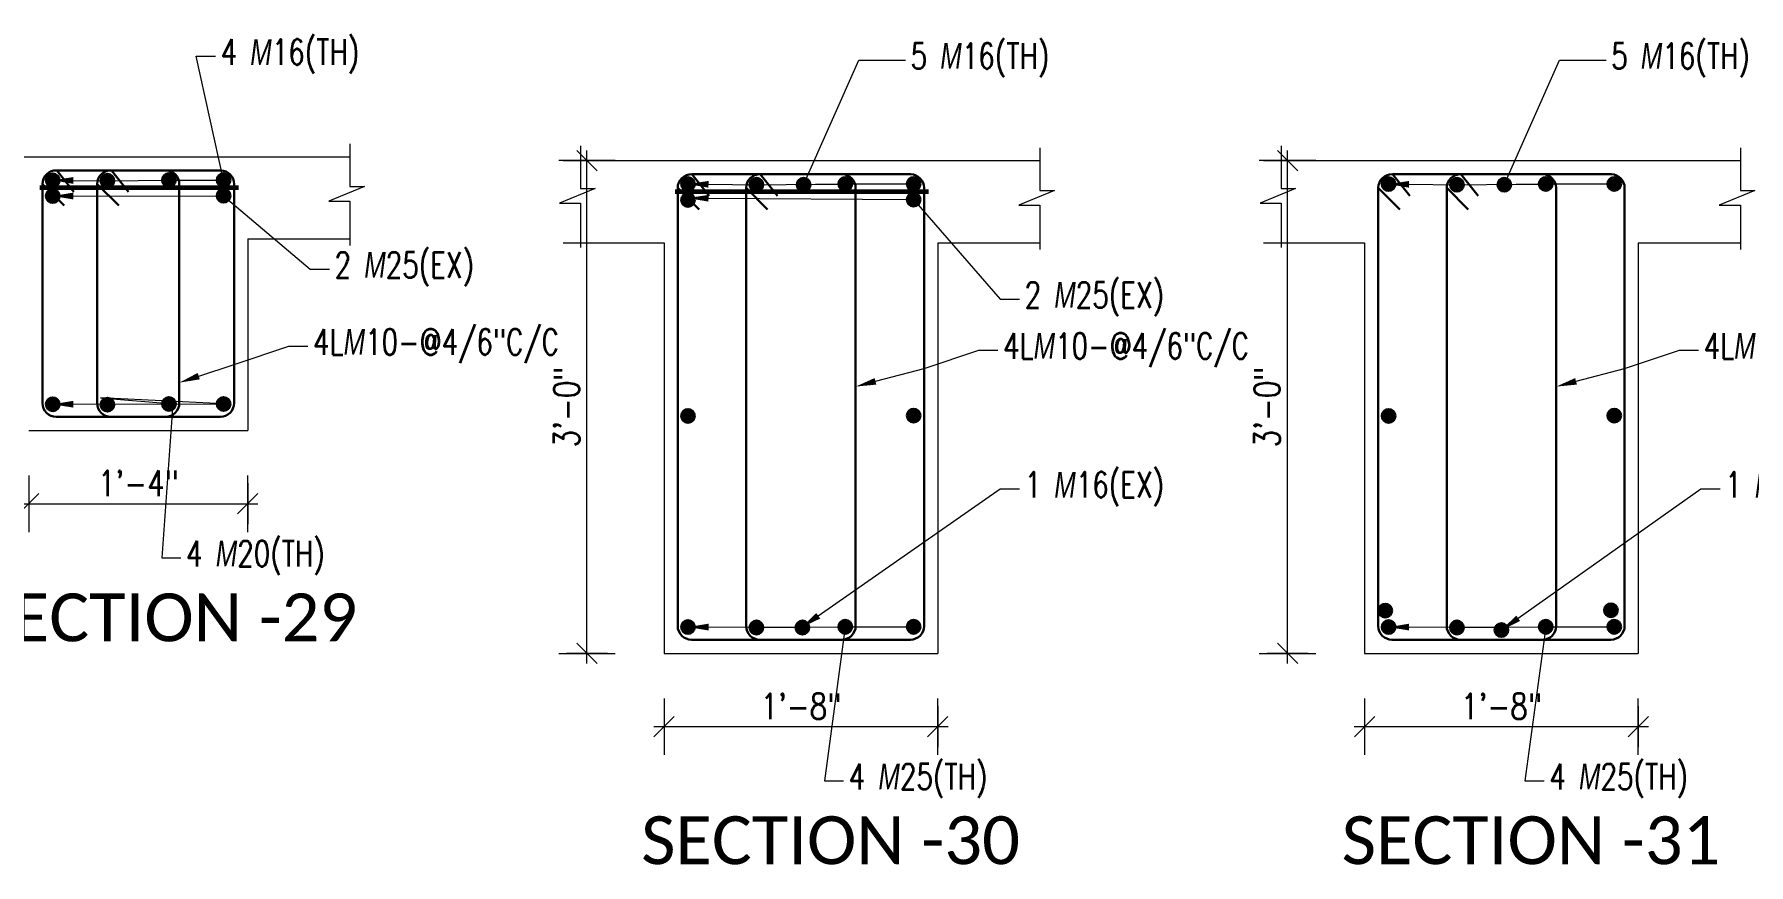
# Model space of a CAD drawing. Header units: inches. Extents: x 0 to 162649, y -36601 to -26324.
# Drawn here: x 156967.4 to 157092.7, y -36600 to -36539.3 of the extents above; entities that cross this region are included whole.
import ezdxf
from ezdxf import colors
from ezdxf.entities.mleader import LeaderData, LeaderLine
from ezdxf.math import Vec2, Vec3

# ---------------------------------------------------------------- set-up
doc = ezdxf.new("R2010")
doc.units = ezdxf.units.IN
doc.header["$MEASUREMENT"] = 0
for name, color, linetype, lineweight in [('Dim', 1, 'Continuous', 13), ('hatch', 252, 'Continuous', 0), ('OL_AR_Text', 140, 'Continuous', 5), ('Rein', 3, 'Continuous', 30), ('Stirrups', 191, 'Continuous', 25), ('TEXT', 7, 'Continuous', 9)]:
    doc.layers.add(name, color=color, linetype=linetype, lineweight=lineweight)
doc.styles.add('1-8 Annotative Text', font='calibri.ttf', dxfattribs={"height": 0.125})
doc.styles.add('DIM', font='simplex.shx', dxfattribs={"width": 0.75})
doc.styles.add('rmtext', font='romans.shx', dxfattribs={"width": 0.8})
doc.dimstyles.new('DIM-24', dxfattribs={"dimscale": 24, "dimtxt": 0.078125, "dimasz": 0.0625, "dimexe": 0.0625, "dimexo": 0.015625, "dimgap": 0.015625, "dimtad": 1, "dimdec": 1, "dimzin": 3, "dimdsep": 46, "dimlunit": 4, "dimtxsty": 'rmtext', "dimblk": 'OBLIQUE', "dimcen": 0.09375, "dimdle": 0.03125, "dimclrd": 1, "dimclre": 1, "dimclrt": 2, "dimadec": 0, "dimazin": 0, "dimtfac": 0.75, "dimtdec": 1, "dimtix": 1, "dimtmove": 0, "dimatfit": 3, "dimfxl": 0.0625, "dimfxlon": 1, "dimfrac": 1, "dimtolj": 1, "dimtzin": 0, "dimlwd": -1, "dimlwe": 5, "dimarcsym": 0})

# ---------------------------------------------------------------- blocks, each defined once
blk = doc.blocks.new('_Oblique')
for p, q in [((0, -1.375), (0, 1.375)), ((-0.495, -0.495), (0.495, 0.495))]:
    blk.add_line(p, q)
blk = doc.blocks.new('*D283')
at = {"layer": 'Defpoints', "color": 0, "transparency": 16777216}
for p in [(156967.04, -36568.28), (156983.04, -36568.28), (156983.04, -36573.63)]:
    blk.add_point(p, dxfattribs=at)
at = {"layer": 'Dim', "color": 1, "lineweight": 5, "transparency": 16777216}
for p, q in [((156967.04, -36572.13), (156967.04, -36575.13)), ((156983.04, -36572.13), (156983.04, -36575.13))]:
    blk.add_line(p, q, dxfattribs=at)
at = {"layer": 'Dim', "color": 1, "transparency": 16777216}
blk.add_line((156966.29, -36573.63), (156983.79, -36573.63), dxfattribs=at)
at = {"layer": 'Dim', "color": 1, "transparency": 16777216, "xscale": 1.5, "yscale": 1.5, "zscale": 1.5, "rotation": 180}
blk.add_blockref('_Oblique', (156967.04, -36573.63), dxfattribs=at)
at = {"layer": 'Dim', "color": 1, "transparency": 16777216, "xscale": 1.5, "yscale": 1.5, "zscale": 1.5}
blk.add_blockref('_Oblique', (156983.04, -36573.63), dxfattribs=at)
at = {"layer": 'Dim', "color": 2, "transparency": 16777216, "insert": (156975.04, -36572.14), "char_height": 1.875, "attachment_point": 5, "style": 'rmtext'}
blk.add_mtext('\\A1;1\'-4"', dxfattribs=at)
blk = doc.blocks.new('*D458')
at = {"layer": 'Defpoints', "color": 0, "transparency": 16777216}
for p in [(157013.46, -36584.56), (157033.46, -36584.56), (157033.46, -36589.91)]:
    blk.add_point(p, dxfattribs=at)
at = {"layer": 'Dim', "color": 1, "lineweight": 5, "transparency": 16777216}
for p, q in [((157013.46, -36588.41), (157013.46, -36591.41)), ((157033.46, -36588.41), (157033.46, -36591.41))]:
    blk.add_line(p, q, dxfattribs=at)
at = {"layer": 'Dim', "color": 1, "transparency": 16777216}
blk.add_line((157012.71, -36589.91), (157034.21, -36589.91), dxfattribs=at)
at = {"layer": 'Dim', "color": 1, "transparency": 16777216, "xscale": 1.5, "yscale": 1.5, "zscale": 1.5, "rotation": 180}
blk.add_blockref('_Oblique', (157013.46, -36589.91), dxfattribs=at)
at = {"layer": 'Dim', "color": 1, "transparency": 16777216, "xscale": 1.5, "yscale": 1.5, "zscale": 1.5}
blk.add_blockref('_Oblique', (157033.46, -36589.91), dxfattribs=at)
at = {"layer": 'Dim', "color": 2, "transparency": 16777216, "insert": (157023.46, -36588.42), "char_height": 1.875, "attachment_point": 5, "style": 'rmtext'}
blk.add_mtext('\\A1;1\'-8"', dxfattribs=at)
blk = doc.blocks.new('*D459')
at = {"layer": 'Defpoints', "color": 0, "transparency": 16777216}
for p in [(157007.83, -36548.56), (157013.46, -36548.56), (157013.46, -36584.56)]:
    blk.add_point(p, dxfattribs=at)
at = {"layer": 'Dim', "color": 1, "transparency": 16777216}
blk.add_line((157007.83, -36585.31), (157007.83, -36547.81), dxfattribs=at)
at = {"layer": 'Dim', "color": 1, "lineweight": 5, "transparency": 16777216}
for p, q in [((157009.33, -36548.56), (157006.33, -36548.56)), ((157009.33, -36584.56), (157006.33, -36584.56))]:
    blk.add_line(p, q, dxfattribs=at)
at = {"layer": 'Dim', "color": 1, "transparency": 16777216, "xscale": 1.5, "yscale": 1.5, "zscale": 1.5}
for p, rotation in [((157007.83, -36548.56), 90), ((157007.83, -36584.56), 270)]:
    blk.add_blockref('_Oblique', p, dxfattribs=dict(at, rotation=rotation))
at = {"layer": 'Dim', "color": 2, "transparency": 16777216, "insert": (157006.34, -36566.56), "char_height": 1.875, "attachment_point": 5, "rotation": 90, "style": 'rmtext'}
blk.add_mtext('\\A1;3\'-0"', dxfattribs=at)
blk = doc.blocks.new('*D460')
at = {"layer": 'Defpoints', "color": 0, "transparency": 16777216}
for p in [(157064.65, -36584.56), (157084.65, -36584.56), (157084.65, -36589.91)]:
    blk.add_point(p, dxfattribs=at)
at = {"layer": 'Dim', "color": 1, "lineweight": 5, "transparency": 16777216}
for p, q in [((157064.65, -36588.41), (157064.65, -36591.41)), ((157084.65, -36588.41), (157084.65, -36591.41))]:
    blk.add_line(p, q, dxfattribs=at)
at = {"layer": 'Dim', "color": 1, "transparency": 16777216}
blk.add_line((157063.9, -36589.91), (157085.4, -36589.91), dxfattribs=at)
at = {"layer": 'Dim', "color": 1, "transparency": 16777216, "xscale": 1.5, "yscale": 1.5, "zscale": 1.5, "rotation": 180}
blk.add_blockref('_Oblique', (157064.65, -36589.91), dxfattribs=at)
at = {"layer": 'Dim', "color": 1, "transparency": 16777216, "xscale": 1.5, "yscale": 1.5, "zscale": 1.5}
blk.add_blockref('_Oblique', (157084.65, -36589.91), dxfattribs=at)
at = {"layer": 'Dim', "color": 2, "transparency": 16777216, "insert": (157074.65, -36588.42), "char_height": 1.875, "attachment_point": 5, "style": 'rmtext'}
blk.add_mtext('\\A1;1\'-8"', dxfattribs=at)
blk = doc.blocks.new('*D461')
at = {"layer": 'Defpoints', "color": 0, "transparency": 16777216}
for p in [(157059.02, -36548.56), (157064.65, -36548.56), (157064.65, -36584.56)]:
    blk.add_point(p, dxfattribs=at)
at = {"layer": 'Dim', "color": 1, "transparency": 16777216}
blk.add_line((157059.02, -36585.31), (157059.02, -36547.81), dxfattribs=at)
at = {"layer": 'Dim', "color": 1, "lineweight": 5, "transparency": 16777216}
for p, q in [((157060.52, -36548.56), (157057.52, -36548.56)), ((157060.52, -36584.56), (157057.52, -36584.56))]:
    blk.add_line(p, q, dxfattribs=at)
at = {"layer": 'Dim', "color": 1, "transparency": 16777216, "xscale": 1.5, "yscale": 1.5, "zscale": 1.5}
for p, rotation in [((157059.02, -36548.56), 90), ((157059.02, -36584.56), 270)]:
    blk.add_blockref('_Oblique', p, dxfattribs=dict(at, rotation=rotation))
at = {"layer": 'Dim', "color": 2, "transparency": 16777216, "insert": (157057.53, -36566.56), "char_height": 1.875, "attachment_point": 5, "rotation": 90, "style": 'rmtext'}
blk.add_mtext('\\A1;3\'-0"', dxfattribs=at)

msp = doc.modelspace()

# ---------------------------------------------------------------- hatches: boundary and pattern name
at = {"layer": 'Rein'}
h = msp.add_hatch(color=256, dxfattribs=at)
h.dxf.hatch_style = 1
h.paths.add_polyline_path([(156969.29, -36550, 1), (156968.29, -36550, 1)])
h = msp.add_hatch(color=256, dxfattribs=at)
h.dxf.hatch_style = 1
h.paths.add_polyline_path([(156973.29, -36550.03, 1), (156972.29, -36550.03, 1)])
h = msp.add_hatch(color=256, dxfattribs=at)
h.dxf.hatch_style = 1
h.paths.add_polyline_path([(156977.78, -36549.98, 1), (156976.78, -36549.98, 1)])
h = msp.add_hatch(color=256, dxfattribs=at)
h.dxf.hatch_style = 1
h.paths.add_polyline_path([(156981.78, -36549.98, 1), (156980.78, -36549.98, 1)])
h = msp.add_hatch(color=256, dxfattribs=at)
h.dxf.hatch_style = 1
h.paths.add_polyline_path([(156969.29, -36551.15, 1), (156968.29, -36551.15, 1)])
h = msp.add_hatch(color=256, dxfattribs=at)
h.dxf.hatch_style = 1
h.paths.add_polyline_path([(156981.78, -36551.13, 1), (156980.78, -36551.13, 1)])
h = msp.add_hatch(color=256, dxfattribs=at)
h.dxf.hatch_style = 1
h.paths.add_polyline_path([(157015.71, -36550.28, 1), (157014.71, -36550.28, 1)])
h = msp.add_hatch(color=256, dxfattribs=at)
h.dxf.hatch_style = 1
h.paths.add_polyline_path([(157015.71, -36551.43, 1), (157014.71, -36551.43, 1)])
h = msp.add_hatch(color=256, dxfattribs=at)
h.dxf.hatch_style = 1
h.paths.add_polyline_path([(157020.71, -36550.32, 1), (157019.71, -36550.32, 1)])
h = msp.add_hatch(color=256, dxfattribs=at)
h.dxf.hatch_style = 1
h.paths.add_polyline_path([(157024.16, -36550.32, 1), (157023.16, -36550.32, 1)])
h = msp.add_hatch(color=256, dxfattribs=at)
h.dxf.hatch_style = 1
h.paths.add_polyline_path([(157027.2, -36550.26, 1), (157026.2, -36550.26, 1)])
h = msp.add_hatch(color=256, dxfattribs=at)
h.dxf.hatch_style = 1
h.paths.add_polyline_path([(157032.2, -36550.26, 1), (157031.2, -36550.26, 1)])
h = msp.add_hatch(color=256, dxfattribs=at)
h.dxf.hatch_style = 1
h.paths.add_polyline_path([(157032.2, -36551.41, 1), (157031.2, -36551.41, 1)])
h = msp.add_hatch(color=256, dxfattribs=at)
h.dxf.hatch_style = 1
h.paths.add_polyline_path([(157066.9, -36550.28, 1), (157065.9, -36550.28, 1)])
h = msp.add_hatch(color=256, dxfattribs=at)
h.dxf.hatch_style = 1
h.paths.add_polyline_path([(157071.9, -36550.32, 1), (157070.9, -36550.32, 1)])
h = msp.add_hatch(color=256, dxfattribs=at)
h.dxf.hatch_style = 1
h.paths.add_polyline_path([(157075.36, -36550.32, 1), (157074.36, -36550.32, 1)])
h = msp.add_hatch(color=256, dxfattribs=at)
h.dxf.hatch_style = 1
h.paths.add_polyline_path([(157078.39, -36550.26, 1), (157077.39, -36550.26, 1)])
h = msp.add_hatch(color=256, dxfattribs=at)
h.dxf.hatch_style = 1
h.paths.add_polyline_path([(157083.39, -36550.26, 1), (157082.39, -36550.26, 1)])
h = msp.add_hatch(color=256, dxfattribs=at)
h.dxf.hatch_style = 1
h.paths.add_polyline_path([(156969.29, -36566.36, 1), (156968.29, -36566.36, 1)])
h = msp.add_hatch(color=256, dxfattribs=at)
h.dxf.hatch_style = 1
h.paths.add_polyline_path([(156973.29, -36566.39, 1), (156972.29, -36566.39, 1)])
h = msp.add_hatch(color=256, dxfattribs=at)
h.dxf.hatch_style = 1
h.paths.add_polyline_path([(156977.78, -36566.34, 1), (156976.78, -36566.34, 1)])
h = msp.add_hatch(color=256, dxfattribs=at)
h.dxf.hatch_style = 1
h.paths.add_polyline_path([(156981.78, -36566.34, 1), (156980.78, -36566.34, 1)])
h = msp.add_hatch(color=256, dxfattribs=at)
h.dxf.hatch_style = 1
h.paths.add_polyline_path([(157015.71, -36567.21, 1), (157014.71, -36567.21, 1)])
h = msp.add_hatch(color=256, dxfattribs=at)
h.dxf.hatch_style = 1
h.paths.add_polyline_path([(157032.2, -36567.19, 1), (157031.2, -36567.19, 1)])
h = msp.add_hatch(color=256, dxfattribs=at)
h.dxf.hatch_style = 1
h.paths.add_polyline_path([(157066.9, -36567.21, 1), (157065.9, -36567.21, 1)])
h = msp.add_hatch(color=256, dxfattribs=at)
h.dxf.hatch_style = 1
h.paths.add_polyline_path([(157083.39, -36567.19, 1), (157082.39, -36567.19, 1)])
h = msp.add_hatch(color=256, dxfattribs=at)
h.dxf.hatch_style = 1
h.paths.add_polyline_path([(157066.66, -36581.43, 1), (157065.66, -36581.43, 1)])
h = msp.add_hatch(color=256, dxfattribs=at)
h.dxf.hatch_style = 1
h.paths.add_polyline_path([(157083.15, -36581.41, 1), (157082.15, -36581.41, 1)])
h = msp.add_hatch(color=256, dxfattribs=at)
h.dxf.hatch_style = 1
h.paths.add_polyline_path([(157015.71, -36582.64, 1), (157014.71, -36582.64, 1)])
h = msp.add_hatch(color=256, dxfattribs=at)
h.dxf.hatch_style = 1
h.paths.add_polyline_path([(157020.71, -36582.67, 1), (157019.71, -36582.67, 1)])
h = msp.add_hatch(color=256, dxfattribs=at)
h.dxf.hatch_style = 1
h.paths.add_polyline_path([(157024.07, -36582.67, 1), (157023.07, -36582.67, 1)])
h = msp.add_hatch(color=256, dxfattribs=at)
h.dxf.hatch_style = 1
h.paths.add_polyline_path([(157027.2, -36582.62, 1), (157026.2, -36582.62, 1)])
h = msp.add_hatch(color=256, dxfattribs=at)
h.dxf.hatch_style = 1
h.paths.add_polyline_path([(157032.2, -36582.62, 1), (157031.2, -36582.62, 1)])
h = msp.add_hatch(color=256, dxfattribs=at)
h.dxf.hatch_style = 1
h.paths.add_polyline_path([(157066.9, -36582.64, 1), (157065.9, -36582.64, 1)])
h = msp.add_hatch(color=256, dxfattribs=at)
h.dxf.hatch_style = 1
h.paths.add_polyline_path([(157071.9, -36582.67, 1), (157070.9, -36582.67, 1)])
h = msp.add_hatch(color=256, dxfattribs=at)
h.dxf.hatch_style = 1
h.paths.add_polyline_path([(157078.39, -36582.62, 1), (157077.39, -36582.62, 1)])
h = msp.add_hatch(color=256, dxfattribs=at)
h.dxf.hatch_style = 1
h.paths.add_polyline_path([(157083.39, -36582.62, 1), (157082.39, -36582.62, 1)])
h = msp.add_hatch(color=256, dxfattribs=at)
h.dxf.hatch_style = 1
h.paths.add_polyline_path([(157075.15, -36582.86, 1), (157074.15, -36582.86, 1)])

# ---------------------------------------------------------------- linework, layer by layer
at = {"layer": 'Dim', "lineweight": 60}
for p, q in [((156967.86, -36550.52), (156982.36, -36550.52)), ((157014.27, -36550.81), (157032.78, -36550.81))]:
    msp.add_line(p, q, dxfattribs=at)
at = {"layer": 'hatch'}
for p, q in [((156959.66, -36548.28), (156990.51, -36548.28)), ((156990.51, -36547.33), (156990.51, -36550.46)), ((157007.36, -36547.47), (157007.36, -36550.6)), ((157040.93, -36547.62), (157040.93, -36550.75)), ((157058.55, -36547.47), (157058.55, -36550.6)), ((157092.12, -36547.62), (157092.12, -36550.75)), ((157006.08, -36548.56), (157040.93, -36548.56)), ((157057.27, -36548.56), (157092.12, -36548.56)), ((156991.57, -36550.46), (156988.97, -36551.53)), ((156990.51, -36550.46), (156991.57, -36550.46)), ((157008.42, -36550.6), (157005.82, -36551.66)), ((157007.36, -36550.6), (157008.42, -36550.6)), ((157041.98, -36550.75), (157039.38, -36551.81)), ((157040.93, -36550.75), (157041.98, -36550.75)), ((157059.61, -36550.6), (157057.01, -36551.66)), ((157058.55, -36550.6), (157059.61, -36550.6)), ((157093.17, -36550.75), (157090.57, -36551.81)), ((157092.12, -36550.75), (157093.17, -36550.75)), ((156988.97, -36551.53), (156990.51, -36551.53)), ((156990.51, -36551.53), (156990.51, -36554.77)), ((157005.82, -36551.66), (157007.36, -36551.66)), ((157007.36, -36551.66), (157007.36, -36554.91)), ((157039.38, -36551.81), (157040.93, -36551.81)), ((157040.93, -36551.81), (157040.93, -36555.05)), ((157057.01, -36551.66), (157058.55, -36551.66)), ((157058.55, -36551.66), (157058.55, -36554.91)), ((157090.57, -36551.81), (157092.12, -36551.81)), ((157092.12, -36551.81), (157092.12, -36555.05)), ((156983.04, -36554.28), (156983.04, -36568.28)), ((156983.04, -36554.28), (156990.51, -36554.28)), ((157006.08, -36554.56), (157013.46, -36554.56)), ((157013.46, -36554.56), (157013.46, -36584.56)), ((157033.46, -36554.56), (157033.46, -36584.56)), ((157033.46, -36554.56), (157040.93, -36554.56)), ((157057.27, -36554.56), (157064.65, -36554.56)), ((157064.65, -36554.56), (157064.65, -36584.56)), ((157084.65, -36554.56), (157084.65, -36584.56)), ((157084.65, -36554.56), (157092.12, -36554.56)), ((156967.04, -36568.28), (156983.04, -36568.28)), ((157013.46, -36584.56), (157033.46, -36584.56)), ((157064.65, -36584.56), (157084.65, -36584.56))]:
    msp.add_line(p, q, dxfattribs=at)
at = {"layer": 'Rein'}
for centre in [(156968.79, -36550), (156972.79, -36550.03), (156977.28, -36549.98), (156981.28, -36549.98), (156968.79, -36551.15), (156981.28, -36551.13), (157015.21, -36550.28), (157015.21, -36551.43), (157020.21, -36550.32), (157023.66, -36550.32), (157026.7, -36550.26), (157031.7, -36550.26), (157031.7, -36551.41), (157066.4, -36550.28), (157071.4, -36550.32), (157074.86, -36550.32), (157077.89, -36550.26), (157082.89, -36550.26), (156968.79, -36566.36), (156972.79, -36566.39), (156977.28, -36566.34), (156981.28, -36566.34), (157015.21, -36567.21), (157031.7, -36567.19), (157066.4, -36567.21), (157082.89, -36567.19), (157066.16, -36581.43), (157082.65, -36581.41), (157015.21, -36582.64), (157020.21, -36582.67), (157023.57, -36582.67), (157026.7, -36582.62), (157031.7, -36582.62), (157066.4, -36582.64), (157071.4, -36582.67), (157077.89, -36582.62), (157082.89, -36582.62), (157074.65, -36582.86)]:
    msp.add_circle(centre, 0.5, dxfattribs=at)
at = {"layer": 'Stirrups', "lineweight": 30}
for p, q in [((156969.08, -36549.28), (156970.34, -36550.85)), ((156973.08, -36549.28), (156974.34, -36550.85)), ((157015.49, -36549.56), (157016.76, -36551.13)), ((157020.49, -36549.56), (157021.76, -36551.13)), ((157066.68, -36549.56), (157067.95, -36551.13)), ((157071.68, -36549.56), (157072.95, -36551.13)), ((156968.04, -36550.27), (156969.62, -36551.84)), ((156972.04, -36550.27), (156973.62, -36551.84)), ((157014.46, -36550.56), (157016.03, -36552.12)), ((157019.46, -36550.56), (157021.03, -36552.12)), ((157065.65, -36550.56), (157067.23, -36552.12)), ((157070.65, -36550.56), (157072.23, -36552.12))]:
    msp.add_line(p, q, dxfattribs=at)
for points in [[(156969.04, -36567.28), (156981.04, -36567.28, 0.414214), (156982.04, -36566.28), (156982.04, -36550.27, 0.404381), (156981.08, -36549.28), (156969.08, -36549.28, 0.424115), (156968.04, -36550.27), (156968.04, -36566.28, 0.414214)], [(156973.04, -36567.28), (156977.04, -36567.28, 0.414214), (156978.04, -36566.28), (156978.04, -36550.27, 0.404381), (156977.08, -36549.28), (156973.08, -36549.28, 0.424115), (156972.04, -36550.27), (156972.04, -36566.28, 0.414214)], [(157015.46, -36583.56), (157031.46, -36583.56, 0.414214), (157032.46, -36582.56), (157032.46, -36550.56, 0.404381), (157031.49, -36549.56), (157015.49, -36549.56, 0.424115), (157014.46, -36550.56), (157014.46, -36582.56, 0.414214)], [(157020.46, -36583.56), (157026.46, -36583.56, 0.414214), (157027.46, -36582.56), (157027.46, -36550.56, 0.404381), (157026.49, -36549.56), (157020.49, -36549.56, 0.424115), (157019.46, -36550.56), (157019.46, -36582.56, 0.414214)], [(157066.65, -36583.56), (157082.65, -36583.56, 0.414214), (157083.65, -36582.56), (157083.65, -36550.56, 0.404381), (157082.68, -36549.56), (157066.68, -36549.56, 0.424115), (157065.65, -36550.56), (157065.65, -36582.56, 0.414214)], [(157071.65, -36583.56), (157077.65, -36583.56, 0.414214), (157078.65, -36582.56), (157078.65, -36550.56, 0.404381), (157077.68, -36549.56), (157071.68, -36549.56, 0.424115), (157070.65, -36550.56), (157070.65, -36582.56, 0.414214)]]:
    msp.add_lwpolyline(points, format="xyb", close=True, dxfattribs=at)

# ---------------------------------------------------------------- texts
at = {"layer": 'OL_AR_Text', "char_height": 3.5, "width": 2.6734445e-317, "attachment_point": 1, "style": '1-8 Annotative Text'}
for s, insert in [('SECTION -29', (156963.37, -36580.18)), ('SECTION -30', (157011.79, -36596.46)), ('SECTION -31', (157062.98, -36596.46))]:
    msp.add_mtext(s, dxfattribs=dict(at, insert=insert))

# ---------------------------------------------------------------- dimensions: what is measured, and where the dimension line sits
at = {"layer": 'Dim'}
for base, p1, p2, picture, middle in [((157007.83, -36548.56), (157013.46, -36584.56), (157013.46, -36548.56), '*D459', (157007.83, -36566.56)), ((157059.02, -36548.56), (157064.65, -36584.56), (157064.65, -36548.56), '*D461', (157059.02, -36566.56))]:
    dim = msp.add_linear_dim(base=base, p1=p1, p2=p2, angle=90, dimstyle='DIM-24', dxfattribs=at)
    dim.commit()
    dim.dimension.update_dxf_attribs({"geometry": picture, "text_midpoint": middle, "dimtype": 160})
for base, p1, p2, picture, middle in [((156983.04, -36573.63), (156967.04, -36568.28), (156983.04, -36568.28), '*D283', (156975.04, -36572.14)), ((157033.46, -36589.91), (157013.46, -36584.56), (157033.46, -36584.56), '*D458', (157023.46, -36588.42)), ((157084.65, -36589.91), (157064.65, -36584.56), (157084.65, -36584.56), '*D460', (157074.65, -36588.42))]:
    dim = msp.add_linear_dim(base=base, p1=p1, p2=p2, dimstyle='DIM-24', dxfattribs=at)
    dim.commit()
    dim.dimension.update_dxf_attribs({"geometry": picture, "text_midpoint": middle})

# ---------------------------------------------------------------- leaders
at = {"layer": 'TEXT'}
ml = msp.add_multileader_mtext('Standard', dxfattribs=at)
ml.set_content('4 {\\Fgothici|c0;M}16(TH) ', color=256, style='DIM')
ml.set_leader_properties(color=1, linetype='ByLayer', lineweight=9)
ml.build(insert=Vec2(0, 0))
ml.multileader.update_dxf_attribs({"text_right_attachment_type": 2, "dogleg_length": 0.25, "arrow_head_size": 1.5, "scale": 32})
ctx = ml.context
ctx.base_point, ctx.scale, ctx.char_height, ctx.arrow_head_size, ctx.landing_gap_size, ctx.plane_origin = Vec3(156980.69, -36540.94), 32, 1.875, 1.5, 0.375, Vec3(156991.79, -36549.03)
ctx.right_attachment = 2
notes = []
notes.append((ctx, [(0, (1, 1, 0), (156979.28, -36540.94), (1, 0), 1.4, [(3, [(156968.79, -36550), (156972.79, -36550.03), (156977.28, -36549.98), (156981.28, -36549.98)], 0, [])])]))
ctx.mtext.insert, ctx.mtext.flow_direction = Vec3(156981.06, -36539.69), 5
ml = msp.add_multileader_mtext('Standard', dxfattribs=at)
ml.set_content('5 {\\Fgothici|c0;M}16(TH) ', color=256, style='DIM')
ml.set_leader_properties(color=1, linetype='ByLayer', lineweight=9)
ml.build(insert=Vec2(0, 0))
ml.multileader.update_dxf_attribs({"text_right_attachment_type": 2, "dogleg_length": 0.25, "arrow_head_size": 1.5, "scale": 32})
ctx = ml.context
ctx.base_point, ctx.scale, ctx.char_height, ctx.arrow_head_size, ctx.landing_gap_size, ctx.plane_origin = Vec3(157031.1, -36541.22), 32, 1.875, 1.5, 0.375, Vec3(157040.21, -36549.32)
ctx.right_attachment = 2
notes.append((ctx, [(0, (1, 1, 0), (157027.7, -36541.22), (1, 0), 3.4, [(4, [(157015.21, -36550.28), (157020.21, -36550.32), (157026.7, -36550.26), (157031.7, -36550.26), (157023.66, -36550.32)], 0, [])])]))
ctx.mtext.insert, ctx.mtext.flow_direction = Vec3(157031.48, -36539.97), 5
ml = msp.add_multileader_mtext('Standard', dxfattribs=at)
ml.set_content('5 {\\Fgothici|c0;M}16(TH) ', color=256, style='DIM')
ml.set_leader_properties(color=1, linetype='ByLayer', lineweight=9)
ml.build(insert=Vec2(0, 0))
ml.multileader.update_dxf_attribs({"text_right_attachment_type": 2, "dogleg_length": 0.25, "arrow_head_size": 1.5, "scale": 32})
ctx = ml.context
ctx.base_point, ctx.scale, ctx.char_height, ctx.arrow_head_size, ctx.landing_gap_size, ctx.plane_origin = Vec3(157082.3, -36541.22), 32, 1.875, 1.5, 0.375, Vec3(157091.4, -36549.32)
ctx.right_attachment = 2
notes.append((ctx, [(0, (1, 1, 0), (157078.89, -36541.22), (1, 0), 3.4, [(4, [(157066.4, -36550.28), (157071.4, -36550.32), (157077.89, -36550.26), (157082.89, -36550.26), (157074.86, -36550.32)], 0, [])])]))
ctx.mtext.insert, ctx.mtext.flow_direction = Vec3(157082.67, -36539.97), 5
ml = msp.add_multileader_mtext('Standard', dxfattribs=at)
ml.set_content('2 {\\Fgothici|c0;M}25(EX) ', color=256, style='DIM')
ml.set_leader_properties(color=1, linetype='ByLayer', lineweight=9)
ml.build(insert=Vec2(0, 0))
ml.multileader.update_dxf_attribs({"text_right_attachment_type": 2, "dogleg_length": 0.25, "arrow_head_size": 1.5, "scale": 32})
ctx = ml.context
ctx.base_point, ctx.scale, ctx.char_height, ctx.arrow_head_size, ctx.landing_gap_size, ctx.plane_origin = Vec3(156989.02, -36556.49), 32, 1.875, 1.5, 0.375, Vec3(156989.83, -36554.44)
ctx.right_attachment = 2
notes.append((ctx, [(0, (1, 1, 0), (156987.61, -36556.49), (1, 0), 1.4, [(3, [(156968.79, -36551.15), (156981.28, -36551.13)], 0, [])])]))
ctx.mtext.insert, ctx.mtext.flow_direction = Vec3(156989.39, -36555.24), 5
ml = msp.add_multileader_mtext('Standard', dxfattribs=at)
ml.set_content('2 {\\Fgothici|c0;M}25(EX) ', color=256, style='DIM')
ml.set_leader_properties(color=1, linetype='ByLayer', lineweight=9)
ml.build(insert=Vec2(0, 0))
ml.multileader.update_dxf_attribs({"text_right_attachment_type": 2, "dogleg_length": 0.25, "arrow_head_size": 1.5, "scale": 32})
ctx = ml.context
ctx.base_point, ctx.scale, ctx.char_height, ctx.arrow_head_size, ctx.landing_gap_size, ctx.plane_origin = Vec3(157039.43, -36558.68), 32, 1.875, 1.5, 0.375, Vec3(157038.24, -36556.63)
ctx.right_attachment = 2
notes.append((ctx, [(0, (1, 1, 0), (157038.03, -36558.68), (1, 0), 1.4, [(3, [(157015.21, -36551.3), (157031.7, -36551.41)], 0, [])])]))
ctx.mtext.insert, ctx.mtext.flow_direction = Vec3(157039.81, -36557.43), 5
ml = msp.add_multileader_mtext('Standard', dxfattribs=at)
ml.set_content('4L{\\Fgothici|c0;M}10-@4/6"C/C ', color=256, style='DIM')
ml.set_leader_properties(color=1, linetype='ByLayer', lineweight=9)
ml.build(insert=Vec2(0, 0))
ml.multileader.update_dxf_attribs({"text_right_attachment_type": 2, "dogleg_length": 0.25, "arrow_head_size": 1.5, "scale": 32})
ctx = ml.context
ctx.base_point, ctx.scale, ctx.char_height, ctx.arrow_head_size, ctx.landing_gap_size, ctx.plane_origin = Vec3(156987.45, -36562.12), 32, 1.875, 1.5, 0.375, Vec3(156997.98, -36571.87)
ctx.right_attachment = 2
notes.append((ctx, [(0, (1, 1, 0), (156986.04, -36562.12), (1, 0), 1.4, [(1, [(156978.04, -36564.78), (156982.04, -36563.45)], 0, [])])]))
ctx.mtext.insert, ctx.mtext.flow_direction = Vec3(156987.82, -36560.87), 5
ml = msp.add_multileader_mtext('Standard', dxfattribs=at)
ml.set_content('4L{\\Fgothici|c0;M}10-@4/6"C/C ', color=256, style='DIM')
ml.set_leader_properties(color=1, linetype='ByLayer', lineweight=9)
ml.build(insert=Vec2(0, 0))
ml.multileader.update_dxf_attribs({"text_right_attachment_type": 2, "dogleg_length": 0.25, "arrow_head_size": 1.5, "scale": 32})
ctx = ml.context
ctx.base_point, ctx.scale, ctx.char_height, ctx.arrow_head_size, ctx.landing_gap_size, ctx.plane_origin = Vec3(157037.86, -36562.41), 32, 1.875, 1.5, 0.375, Vec3(157046.4, -36572.16)
ctx.right_attachment = 2
notes.append((ctx, [(0, (1, 1, 0), (157036.46, -36562.41), (1, 0), 1.4, [(1, [(157027.46, -36565.07), (157032.46, -36563.74)], 0, [])])]))
ctx.mtext.insert, ctx.mtext.flow_direction = Vec3(157038.24, -36561.16), 5
ml = msp.add_multileader_mtext('Standard', dxfattribs=at)
ml.set_content('4L{\\Fgothici|c0;M}10-@4/6"C/C ', color=256, style='DIM')
ml.set_leader_properties(color=1, linetype='ByLayer', lineweight=9)
ml.build(insert=Vec2(0, 0))
ml.multileader.update_dxf_attribs({"text_right_attachment_type": 2, "dogleg_length": 0.25, "arrow_head_size": 1.5, "scale": 32})
ctx = ml.context
ctx.base_point, ctx.scale, ctx.char_height, ctx.arrow_head_size, ctx.landing_gap_size, ctx.plane_origin = Vec3(157089.05, -36562.41), 32, 1.875, 1.5, 0.375, Vec3(157097.59, -36572.16)
ctx.right_attachment = 2
notes.append((ctx, [(0, (1, 1, 0), (157087.65, -36562.41), (1, 0), 1.4, [(1, [(157078.65, -36565.07), (157083.65, -36563.74)], 0, [])])]))
ctx.mtext.insert, ctx.mtext.flow_direction = Vec3(157089.43, -36561.16), 5
ml = msp.add_multileader_mtext('Standard', dxfattribs=at)
ml.set_content('4 {\\Fgothici|c0;M}20(TH) ', color=256, style='DIM')
ml.set_leader_properties(color=1, linetype='ByLayer', lineweight=9)
ml.build(insert=Vec2(0, 0))
ml.multileader.update_dxf_attribs({"text_right_attachment_type": 2, "dogleg_length": 0.25, "arrow_head_size": 1.5, "scale": 32})
ctx = ml.context
ctx.base_point, ctx.scale, ctx.char_height, ctx.arrow_head_size, ctx.landing_gap_size, ctx.plane_origin = Vec3(156978.17, -36577.58), 32, 1.875, 1.5, 0.375, Vec3(156989.83, -36575.54)
ctx.right_attachment = 2
notes.append((ctx, [(0, (1, 1, 0), (156976.76, -36577.58), (1, 0), 1.4, [(2, [(156968.79, -36566.36), (156981.28, -36566.34), (156972.29, -36565.89), (156977.57, -36566.33)], 0, [])])]))
ctx.mtext.insert, ctx.mtext.flow_direction = Vec3(156978.54, -36576.33), 5
ml = msp.add_multileader_mtext('Standard', dxfattribs=at)
ml.set_content('1 {\\Fgothici|c0;M}16(EX) ', color=256, style='DIM')
ml.set_leader_properties(color=1, linetype='ByLayer', lineweight=9)
ml.build(insert=Vec2(0, 0))
ml.multileader.update_dxf_attribs({"text_right_attachment_type": 2, "dogleg_length": 0.25, "arrow_head_size": 1.5, "scale": 32})
ctx = ml.context
ctx.base_point, ctx.scale, ctx.char_height, ctx.arrow_head_size, ctx.landing_gap_size, ctx.plane_origin = Vec3(157039.43, -36572.55), 32, 1.875, 1.5, 0.375, Vec3(157038.24, -36570.51)
ctx.right_attachment = 2
notes.append((ctx, [(0, (1, 1, 0), (157038.03, -36572.55), (1, 0), 1.4, [(3, [(157023.5, -36582.67)], 0, [])])]))
ctx.mtext.insert, ctx.mtext.flow_direction = Vec3(157039.81, -36571.3), 5
ml = msp.add_multileader_mtext('Standard', dxfattribs=at)
ml.set_content('1 {\\Fgothici|c0;M}16(EX) ', color=256, style='DIM')
ml.set_leader_properties(color=1, linetype='ByLayer', lineweight=9)
ml.build(insert=Vec2(0, 0))
ml.multileader.update_dxf_attribs({"text_right_attachment_type": 2, "dogleg_length": 0.25, "arrow_head_size": 1.5, "scale": 32})
ctx = ml.context
ctx.base_point, ctx.scale, ctx.char_height, ctx.arrow_head_size, ctx.landing_gap_size, ctx.plane_origin = Vec3(157090.62, -36572.55), 32, 1.875, 1.5, 0.375, Vec3(157089.44, -36570.51)
ctx.right_attachment = 2
notes.append((ctx, [(0, (1, 1, 0), (157089.22, -36572.55), (1, 0), 1.4, [(3, [(157074.65, -36582.86)], 0, [])])]))
ctx.mtext.insert, ctx.mtext.flow_direction = Vec3(157091, -36571.3), 5
ml = msp.add_multileader_mtext('Standard', dxfattribs=at)
ml.set_content('4 {\\Fgothici|c0;M}25(TH) ', color=256, style='DIM')
ml.set_leader_properties(color=1, linetype='ByLayer', lineweight=9)
ml.build(insert=Vec2(0, 0))
ml.multileader.update_dxf_attribs({"text_right_attachment_type": 2, "dogleg_length": 0.25, "arrow_head_size": 1.5, "scale": 32})
ctx = ml.context
ctx.base_point, ctx.scale, ctx.char_height, ctx.arrow_head_size, ctx.landing_gap_size, ctx.plane_origin = Vec3(157026.58, -36593.87), 32, 1.875, 1.5, 0.375, Vec3(157038.24, -36575.82)
ctx.right_attachment = 2
notes.append((ctx, [(0, (1, 1, 0), (157025.18, -36593.87), (1, 0), 1.4, [(2, [(157015.21, -36582.64), (157031.7, -36582.62), (157020.71, -36582.67), (157026.7, -36582.62)], 0, [])])]))
ctx.mtext.insert, ctx.mtext.flow_direction = Vec3(157026.96, -36592.62), 5
ml = msp.add_multileader_mtext('Standard', dxfattribs=at)
ml.set_content('4 {\\Fgothici|c0;M}25(TH) ', color=256, style='DIM')
ml.set_leader_properties(color=1, linetype='ByLayer', lineweight=9)
ml.build(insert=Vec2(0, 0))
ml.multileader.update_dxf_attribs({"text_right_attachment_type": 2, "dogleg_length": 0.25, "arrow_head_size": 1.5, "scale": 32})
ctx = ml.context
ctx.base_point, ctx.scale, ctx.char_height, ctx.arrow_head_size, ctx.landing_gap_size, ctx.plane_origin = Vec3(157077.78, -36593.87), 32, 1.875, 1.5, 0.375, Vec3(157089.44, -36575.82)
ctx.right_attachment = 2
notes.append((ctx, [(0, (1, 1, 0), (157076.37, -36593.87), (1, 0), 1.4, [(2, [(157066.4, -36582.64), (157082.89, -36582.62), (157071.9, -36582.67), (157077.89, -36582.62)], 0, [])])]))
ctx.mtext.insert, ctx.mtext.flow_direction = Vec3(157078.15, -36592.62), 5
for ctx, leaders in notes:
    for number, flags, end, landing, length, lines in leaders:
        leader = LeaderData()
        leader.index, (leader.has_last_leader_line, leader.has_dogleg_vector, leader.attachment_direction) = number, flags
        leader.last_leader_point, leader.dogleg_vector, leader.dogleg_length = Vec3(end), Vec3(landing), length
        for number, points, colour, breaks in lines:
            line = LeaderLine()
            line.index, line.vertices, line.color, line.breaks = number, Vec3.list(points), colors.encode_raw_color(colour), breaks
            leader.lines.append(line)
        ctx.leaders.append(leader)

doc.saveas('drawing.dxf')
